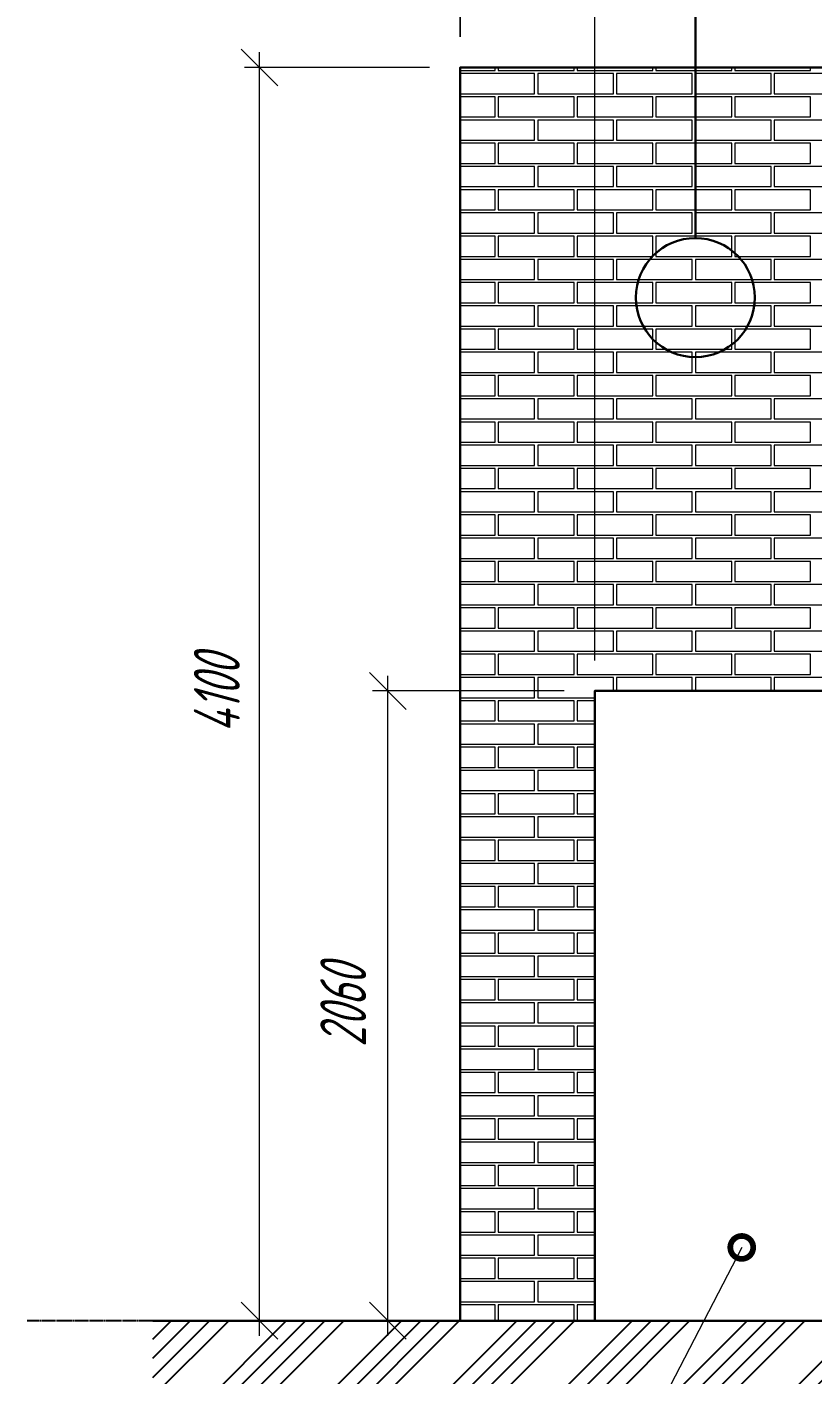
# Model space of a CAD drawing. Header units: millimetres. Extents: x -85477 to 745244, y -3684 to 128206.
# Drawn here: x 705358 to 707928, y 70829 to 75236 of the extents above; entities that cross this region are included whole.
import ezdxf
from ezdxf import colors
from ezdxf.entities.mleader import LeaderData, LeaderLine
from ezdxf.math import Vec2, Vec3

# ---------------------------------------------------------------- set-up
doc = ezdxf.new("R2010")
doc.units = ezdxf.units.MM
doc.linetypes.add('JIS_02_0.7', pattern=[1.35, 0.75, -0.6])
for name, color, linetype, lineweight in [('РАЗМЕРЫ', 5, 'Continuous', 15), ('СТЕНЫ 01', 7, 'Continuous', 50), ('ТЕКСТ', 106, 'Continuous', 20)]:
    doc.layers.add(name, color=color, linetype=linetype, lineweight=lineweight)
doc.layers.add('ШТРИХОВКА', color=3, linetype='Continuous', transparency=0.5)
doc.styles.add('ism - 01', font='simplex.shx', dxfattribs={"width": 0.62, "oblique": 15, "height": 150})
doc.styles.add('ism - 02', font='simplex.shx', dxfattribs={"width": 0.8, "oblique": 15, "height": 150})
doc.dimstyles.new('ism - 01', dxfattribs={"dimtxt": 150, "dimasz": 120, "dimexe": 50, "dimexo": 100, "dimgap": 65, "dimtad": 1, "dimdec": 0, "dimtxsty": 'ism - 01', "dimblk": 'OBLIQUE', "dimcen": 0, "dimdle": 50, "dimadec": 0, "dimazin": 0, "dimtfac": 1, "dimtdec": 0, "dimtmove": 0, "dimatfit": 3, "dimldrblk": 'OBLIQUE', "dimfxl": 1, "dimlwd": -1, "dimlwe": -1, "dimarcsym": 0})

# ---------------------------------------------------------------- blocks, each defined once
blk = doc.blocks.new('_DotSmall')
at = {"color": 0, "linetype": 'ByBlock', "const_width": 0.5}
blk.add_lwpolyline([(-0.0625, 0, 1), (0.0625, 0, 1)], format="xyb", close=True, dxfattribs=at)
blk = doc.blocks.new('_Oblique')
at = {"color": 0, "lineweight": -2}
blk.add_line((-0.5, -0.5), (0.5, 0.5), dxfattribs=at)
blk = doc.blocks.new('*D347')
at = {"layer": 'Defpoints', "color": 0}
for p in [(706119.9, 75104), (706776.3, 75104), (706776.3, 71004)]:
    blk.add_point(p, dxfattribs=at)
at = {"layer": 'РАЗМЕРЫ', "color": 0}
for p, q in [((706119.9, 70954), (706119.9, 75154)), ((706676.3, 75104), (706069.9, 75104)), ((706676.3, 71004), (706069.9, 71004))]:
    blk.add_line(p, q, dxfattribs=at)
at = {"layer": 'РАЗМЕРЫ', "color": 0, "xscale": 120, "yscale": 120, "zscale": 120}
for p, rotation in [((706119.9, 75104), 90), ((706119.9, 71004), 270)]:
    blk.add_blockref('_Oblique', p, dxfattribs=dict(at, rotation=rotation))
at = {"layer": 'РАЗМЕРЫ', "color": 0, "insert": (705979.9, 73054), "char_height": 150, "attachment_point": 5, "rotation": 90, "style": 'ism - 01'}
blk.add_mtext('4100', dxfattribs=at)
blk = doc.blocks.new('*D348')
at = {"layer": 'Defpoints', "color": 0}
for p in [(706539.3, 73064), (707216.6, 73064), (707216.6, 71004)]:
    blk.add_point(p, dxfattribs=at)
at = {"layer": 'РАЗМЕРЫ', "color": 0}
for p, q in [((706539.3, 70954), (706539.3, 73114)), ((707116.6, 73064), (706489.3, 73064)), ((707116.6, 71004), (706489.3, 71004))]:
    blk.add_line(p, q, dxfattribs=at)
at = {"layer": 'РАЗМЕРЫ', "color": 0, "xscale": 120, "yscale": 120, "zscale": 120}
for p, rotation in [((706539.3, 73064), 90), ((706539.3, 71004), 270)]:
    blk.add_blockref('_Oblique', p, dxfattribs=dict(at, rotation=rotation))
at = {"layer": 'РАЗМЕРЫ', "color": 0, "insert": (706393.5, 72034), "char_height": 150, "attachment_point": 5, "rotation": 90, "style": 'ism - 01'}
blk.add_mtext('2060', dxfattribs=at)
blk = doc.blocks.new('*D351')
at = {"layer": 'Defpoints', "color": 0}
for p in [(706777.3, 75773.4), (706777.3, 75104), (711132.6, 73996)]:
    blk.add_point(p, dxfattribs=at)
at = {"layer": 'РАЗМЕРЫ', "color": 0}
for p, q in [((706777.3, 75204), (706777.3, 75823.4)), ((711132.6, 74096), (711132.6, 75823.4)), ((711182.6, 75773.4), (706727.3, 75773.4))]:
    blk.add_line(p, q, dxfattribs=at)
at = {"layer": 'РАЗМЕРЫ', "color": 0, "xscale": 120, "yscale": 120, "zscale": 120, "rotation": 180}
blk.add_blockref('_Oblique', (706777.3, 75773.4), dxfattribs=at)
at = {"layer": 'РАЗМЕРЫ', "color": 0, "xscale": 120, "yscale": 120, "zscale": 120}
blk.add_blockref('_Oblique', (711132.6, 75773.4), dxfattribs=at)
at = {"layer": 'РАЗМЕРЫ', "color": 0, "insert": (708954.9, 75916.5), "char_height": 150, "attachment_point": 5, "style": 'ism - 01'}
blk.add_mtext('4355', dxfattribs=at)
blk = doc.blocks.new('*D352')
at = {"layer": 'Defpoints', "color": 0}
for p in [(706776.3, 75481.7), (706776.3, 75104), (707216.6, 73064)]:
    blk.add_point(p, dxfattribs=at)
at = {"layer": 'РАЗМЕРЫ', "color": 0}
for p, q in [((706776.3, 75204), (706776.3, 75531.7)), ((707216.6, 73164), (707216.6, 75531.7)), ((707266.6, 75481.7), (706726.3, 75481.7))]:
    blk.add_line(p, q, dxfattribs=at)
at = {"layer": 'РАЗМЕРЫ', "color": 0, "xscale": 120, "yscale": 120, "zscale": 120, "rotation": 180}
blk.add_blockref('_Oblique', (706776.3, 75481.7), dxfattribs=at)
at = {"layer": 'РАЗМЕРЫ', "color": 0, "xscale": 120, "yscale": 120, "zscale": 120}
blk.add_blockref('_Oblique', (707216.6, 75481.7), dxfattribs=at)
at = {"layer": 'РАЗМЕРЫ', "color": 0, "insert": (706996.4, 75621.7), "char_height": 150, "attachment_point": 5, "style": 'ism - 01'}
blk.add_mtext('440', dxfattribs=at)
blk = doc.blocks.new('*D353')
at = {"layer": 'Defpoints', "color": 0}
for p in [(707996.6, 75483.2), (707216.6, 73064), (707996.6, 73064)]:
    blk.add_point(p, dxfattribs=at)
at = {"layer": 'РАЗМЕРЫ', "color": 0}
for p, q in [((707216.6, 73164), (707216.6, 75533.2)), ((707996.6, 73164), (707996.6, 75533.2)), ((707166.6, 75483.2), (708046.6, 75483.2)), ((707996.6, 75483.2), (708721.5, 75483.2))]:
    blk.add_line(p, q, dxfattribs=at)
at = {"layer": 'РАЗМЕРЫ', "color": 0, "xscale": 120, "yscale": 120, "zscale": 120, "rotation": 180}
blk.add_blockref('_Oblique', (707216.6, 75483.2), dxfattribs=at)
at = {"layer": 'РАЗМЕРЫ', "color": 0, "xscale": 120, "yscale": 120, "zscale": 120}
blk.add_blockref('_Oblique', (707996.6, 75483.2), dxfattribs=at)
at = {"layer": 'РАЗМЕРЫ', "color": 0, "insert": (708545.8, 75623.2), "char_height": 150, "attachment_point": 5, "style": 'ism - 01'}
blk.add_mtext('780', dxfattribs=at)

msp = doc.modelspace()

# ---------------------------------------------------------------- hatches: boundary and pattern name
at = {"layer": 'ШТРИХОВКА', "true_color": 0x000000}
h = msp.add_hatch(dxfattribs=at)
h.set_pattern_fill('ANSI34', color=18, scale=14)
h.set_pattern_definition([(45, (62769.92, -19123.8), (-188.58538, 188.58538), []), (45, (62832.78, -19123.8), (-188.58538, 188.58538), []), (45, (62895.65, -19123.8), (-188.58538, 188.58538), []), (45, (62958.5, -19123.8), (-188.58538, 188.58538), [])])
h.paths.add_polyline_path([(711656.6, 71004), (705769.8, 71004), (705770.3, 70704), (711469.1, 70704), (714550.4, 68006.5), (717981.6, 68006.5), (717981.6, 70544), (723506.6, 70544), (723506.6, 70844), (717681.6, 70844), (717681.6, 68254), (714581.6, 68254), (714581.6, 68466), (714337.8, 68466), (714337.8, 68677.5), (714094.1, 68677.5), (714094.1, 68889), (713850.3, 68889), (713850.3, 69100.5), (713606.6, 69100.5), (713606.6, 69312), (713362.8, 69312), (713362.8, 69523.5), (713119.1, 69523.5), (713119.1, 69735), (712875.3, 69735), (712875.3, 69946.5), (712631.6, 69946.5), (712631.6, 70158), (712387.8, 70158), (712387.8, 70369.5), (712144.1, 70369.5), (712144.1, 70581), (711900.3, 70581), (711900.3, 70792.5), (711656.6, 70792.5)])

# ---------------------------------------------------------------- linework, layer by layer
at = {"layer": 'РАЗМЕРЫ', "color": 0, "lineweight": 30}
msp.add_lwpolyline([(707545.9, 76347.4), (707545.9, 74545.7)], dxfattribs=at)
at = {"layer": 'РАЗМЕРЫ', "color": 9, "transparency": 33554559}
for points in [[(706777.3, 75094), (706890.9, 75094), (706890.9, 75104)], [(706900.9, 75104), (706900.9, 75094), (707148.9, 75094), (707148.9, 75104)], [(707158.9, 75104), (707158.9, 75094), (707406.9, 75094), (707406.9, 75104)], [(707416.9, 75104), (707416.9, 75094), (707664.9, 75094), (707664.9, 75104)], [(707674.9, 75104), (707674.9, 75094), (707922.9, 75094), (707922.9, 75104)], [(706777.2, 75018), (707019.9, 75018), (707019.9, 75084), (706777.3, 75084)], [(706777.2, 74942), (706890.9, 74942), (706890.9, 75008), (706777.2, 75008)], [(706777.2, 74866), (707019.9, 74866), (707019.9, 74932), (706777.2, 74932)], [(706777.2, 74790), (706890.9, 74790), (706890.9, 74856), (706777.2, 74856)], [(706777.2, 74714), (707019.9, 74714), (707019.9, 74780), (706777.2, 74780)], [(706777.2, 74638), (706890.9, 74638), (706890.9, 74704), (706777.2, 74704)], [(706777.1, 74562), (707019.9, 74562), (707019.9, 74628), (706777.2, 74628)], [(706777.1, 74486), (706890.9, 74486), (706890.9, 74552), (706777.1, 74552)], [(706777.1, 74410), (707019.9, 74410), (707019.9, 74476), (706777.1, 74476)], [(706777.1, 74334), (706890.9, 74334), (706890.9, 74400), (706777.1, 74400)], [(706777.1, 74258), (707019.9, 74258), (707019.9, 74324), (706777.1, 74324)], [(706777, 74182), (706890.9, 74182), (706890.9, 74248), (706777.1, 74248)], [(706777, 74106), (707019.9, 74106), (707019.9, 74172), (706777, 74172)], [(706777, 74030), (706890.9, 74030), (706890.9, 74096), (706777, 74096)], [(706777, 73954), (707019.9, 73954), (707019.9, 74020), (706777, 74020)], [(706777, 73878), (706890.9, 73878), (706890.9, 73944), (706777, 73944)], [(706776.9, 73802), (707019.9, 73802), (707019.9, 73868), (706777, 73868)], [(706776.9, 73726), (706890.9, 73726), (706890.9, 73792), (706776.9, 73792)], [(706776.9, 73650), (707019.9, 73650), (707019.9, 73716), (706776.9, 73716)], [(706776.9, 73574), (706890.9, 73574), (706890.9, 73640), (706776.9, 73640)], [(706776.9, 73498), (707019.9, 73498), (707019.9, 73564), (706776.9, 73564)], [(706776.9, 73422), (706890.9, 73422), (706890.9, 73488), (706776.9, 73488)], [(706776.8, 73346), (707019.9, 73346), (707019.9, 73412), (706776.9, 73412)], [(706776.8, 73270), (706890.9, 73270), (706890.9, 73336), (706776.8, 73336)], [(706776.8, 73194), (707019.9, 73194), (707019.9, 73260), (706776.8, 73260)], [(706776.8, 73118), (706890.9, 73118), (706890.9, 73184), (706776.8, 73184)], [(706776.8, 73042), (707019.9, 73042), (707019.9, 73108), (706776.8, 73108)], [(707277.9, 73064), (707277.9, 73108), (707029.9, 73108), (707029.9, 73042), (707216.6, 73042)], [(707535.9, 73064), (707535.9, 73108), (707287.9, 73108), (707287.9, 73064)], [(707793.9, 73064), (707793.9, 73108), (707545.9, 73108), (707545.9, 73064)], [(707996.6, 73042), (708051.9, 73042), (708051.9, 73108), (707803.9, 73108), (707803.9, 73064)], [(706776.7, 72966), (706890.9, 72966), (706890.9, 73032), (706776.8, 73032)], [(707216.6, 73032), (707158.9, 73032), (707158.9, 72966), (707216.6, 72966)], [(706776.7, 72890), (707019.9, 72890), (707019.9, 72956), (706776.7, 72956)], [(707216.6, 72956), (707029.9, 72956), (707029.9, 72890), (707216.6, 72890)], [(706776.7, 72814), (706890.9, 72814), (706890.9, 72880), (706776.7, 72880)], [(707216.6, 72880), (707158.9, 72880), (707158.9, 72814), (707216.6, 72814)], [(706776.7, 72738), (707019.9, 72738), (707019.9, 72804), (706776.7, 72804)], [(707216.6, 72804), (707029.9, 72804), (707029.9, 72738), (707216.6, 72738)], [(706776.7, 72662), (706890.9, 72662), (706890.9, 72728), (706776.7, 72728)], [(707216.6, 72728), (707158.9, 72728), (707158.9, 72662), (707216.6, 72662)], [(706776.7, 72586), (707019.9, 72586), (707019.9, 72652), (706776.7, 72652)], [(707216.6, 72652), (707029.9, 72652), (707029.9, 72586), (707216.6, 72586)], [(706776.6, 72510), (706890.9, 72510), (706890.9, 72576), (706776.7, 72576)], [(707216.6, 72576), (707158.9, 72576), (707158.9, 72510), (707216.6, 72510)], [(706776.6, 72434), (707019.9, 72434), (707019.9, 72500), (706776.6, 72500)], [(707216.6, 72500), (707029.9, 72500), (707029.9, 72434), (707216.6, 72434)], [(706776.6, 72358), (706890.9, 72358), (706890.9, 72424), (706776.6, 72424)], [(707216.6, 72424), (707158.9, 72424), (707158.9, 72358), (707216.6, 72358)], [(706776.6, 72282), (707019.9, 72282), (707019.9, 72348), (706776.6, 72348)], [(707216.6, 72348), (707029.9, 72348), (707029.9, 72282), (707216.6, 72282)], [(706776.6, 72206), (706890.9, 72206), (706890.9, 72272), (706776.6, 72272)], [(707216.6, 72272), (707158.9, 72272), (707158.9, 72206), (707216.6, 72206)], [(706776.5, 72130), (707019.9, 72130), (707019.9, 72196), (706776.6, 72196)], [(707216.6, 72196), (707029.9, 72196), (707029.9, 72130), (707216.6, 72130)], [(706776.5, 72054), (706890.9, 72054), (706890.9, 72120), (706776.5, 72120)], [(707216.6, 72120), (707158.9, 72120), (707158.9, 72054), (707216.6, 72054)], [(706776.5, 71978), (707019.9, 71978), (707019.9, 72044), (706776.5, 72044)], [(707216.6, 72044), (707029.9, 72044), (707029.9, 71978), (707216.6, 71978)], [(706776.5, 71902), (706890.9, 71902), (706890.9, 71968), (706776.5, 71968)], [(707216.6, 71968), (707158.9, 71968), (707158.9, 71902), (707216.6, 71902)], [(706776.5, 71826), (707019.9, 71826), (707019.9, 71892), (706776.5, 71892)], [(707216.6, 71892), (707029.9, 71892), (707029.9, 71826), (707216.6, 71826)], [(706776.4, 71750), (706890.9, 71750), (706890.9, 71816), (706776.5, 71816)], [(707216.6, 71816), (707158.9, 71816), (707158.9, 71750), (707216.6, 71750)], [(706776.4, 71674), (707019.9, 71674), (707019.9, 71740), (706776.4, 71740)], [(707216.6, 71740), (707029.9, 71740), (707029.9, 71674), (707216.6, 71674)], [(706776.4, 71598), (706890.9, 71598), (706890.9, 71664), (706776.4, 71664)], [(707216.6, 71664), (707158.9, 71664), (707158.9, 71598), (707216.6, 71598)], [(706776.4, 71522), (707019.9, 71522), (707019.9, 71588), (706776.4, 71588)], [(707216.6, 71588), (707029.9, 71588), (707029.9, 71522), (707216.6, 71522)], [(706776.4, 71446), (706890.9, 71446), (706890.9, 71512), (706776.4, 71512)], [(707216.6, 71512), (707158.9, 71512), (707158.9, 71446), (707216.6, 71446)], [(706776.4, 71370), (707019.9, 71370), (707019.9, 71436), (706776.4, 71436)], [(707216.6, 71436), (707029.9, 71436), (707029.9, 71370), (707216.6, 71370)], [(706776.3, 71294), (706890.9, 71294), (706890.9, 71360), (706776.4, 71360)], [(707216.6, 71360), (707158.9, 71360), (707158.9, 71294), (707216.6, 71294)], [(706776.3, 71218), (707019.9, 71218), (707019.9, 71284), (706776.3, 71284)], [(707216.6, 71284), (707029.9, 71284), (707029.9, 71218), (707216.6, 71218)], [(706776.3, 71142), (706890.9, 71142), (706890.9, 71208), (706776.3, 71208)], [(707216.6, 71208), (707158.9, 71208), (707158.9, 71142), (707216.6, 71142)], [(706776.3, 71066), (707019.9, 71066), (707019.9, 71132), (706776.3, 71132)], [(707216.6, 71132), (707029.9, 71132), (707029.9, 71066), (707216.6, 71066)], [(706890.9, 71004), (706890.9, 71056), (706776.3, 71056)], [(707148.9, 71004), (707148.9, 71056), (706900.9, 71056), (706900.9, 71004)], [(707216.6, 71056), (707158.9, 71056), (707158.9, 71004)]]:
    msp.add_lwpolyline(points, dxfattribs=at)
for points in [[(707029.9, 75018), (707277.9, 75018), (707277.9, 75084), (707029.9, 75084)], [(707287.9, 75018), (707535.9, 75018), (707535.9, 75084), (707287.9, 75084)], [(707545.9, 75018), (707793.9, 75018), (707793.9, 75084), (707545.9, 75084)], [(707803.9, 75018), (708051.9, 75018), (708051.9, 75084), (707803.9, 75084)], [(706900.9, 74942), (707148.9, 74942), (707148.9, 75008), (706900.9, 75008)], [(707158.9, 74942), (707406.9, 74942), (707406.9, 75008), (707158.9, 75008)], [(707416.9, 74942), (707664.9, 74942), (707664.9, 75008), (707416.9, 75008)], [(707674.9, 74942), (707922.9, 74942), (707922.9, 75008), (707674.9, 75008)], [(707029.9, 74866), (707277.9, 74866), (707277.9, 74932), (707029.9, 74932)], [(707287.9, 74866), (707535.9, 74866), (707535.9, 74932), (707287.9, 74932)], [(707545.9, 74866), (707793.9, 74866), (707793.9, 74932), (707545.9, 74932)], [(707803.9, 74866), (708051.9, 74866), (708051.9, 74932), (707803.9, 74932)], [(706900.9, 74790), (707148.9, 74790), (707148.9, 74856), (706900.9, 74856)], [(707158.9, 74790), (707406.9, 74790), (707406.9, 74856), (707158.9, 74856)], [(707416.9, 74790), (707664.9, 74790), (707664.9, 74856), (707416.9, 74856)], [(707674.9, 74790), (707922.9, 74790), (707922.9, 74856), (707674.9, 74856)], [(707029.9, 74714), (707277.9, 74714), (707277.9, 74780), (707029.9, 74780)], [(707287.9, 74714), (707535.9, 74714), (707535.9, 74780), (707287.9, 74780)], [(707545.9, 74714), (707793.9, 74714), (707793.9, 74780), (707545.9, 74780)], [(707803.9, 74714), (708051.9, 74714), (708051.9, 74780), (707803.9, 74780)], [(706900.9, 74638), (707148.9, 74638), (707148.9, 74704), (706900.9, 74704)], [(707158.9, 74638), (707406.9, 74638), (707406.9, 74704), (707158.9, 74704)], [(707416.9, 74638), (707664.9, 74638), (707664.9, 74704), (707416.9, 74704)], [(707674.9, 74638), (707922.9, 74638), (707922.9, 74704), (707674.9, 74704)], [(707029.9, 74562), (707277.9, 74562), (707277.9, 74628), (707029.9, 74628)], [(707287.9, 74562), (707535.9, 74562), (707535.9, 74628), (707287.9, 74628)], [(707545.9, 74562), (707793.9, 74562), (707793.9, 74628), (707545.9, 74628)], [(707803.9, 74562), (708051.9, 74562), (708051.9, 74628), (707803.9, 74628)], [(706900.9, 74486), (707148.9, 74486), (707148.9, 74552), (706900.9, 74552)], [(707158.9, 74486), (707406.9, 74486), (707406.9, 74552), (707158.9, 74552)], [(707416.9, 74486), (707664.9, 74486), (707664.9, 74552), (707416.9, 74552)], [(707674.9, 74486), (707922.9, 74486), (707922.9, 74552), (707674.9, 74552)], [(707029.9, 74410), (707277.9, 74410), (707277.9, 74476), (707029.9, 74476)], [(707287.9, 74410), (707535.9, 74410), (707535.9, 74476), (707287.9, 74476)], [(707545.9, 74410), (707793.9, 74410), (707793.9, 74476), (707545.9, 74476)], [(707803.9, 74410), (708051.9, 74410), (708051.9, 74476), (707803.9, 74476)], [(706900.9, 74334), (707148.9, 74334), (707148.9, 74400), (706900.9, 74400)], [(707158.9, 74334), (707406.9, 74334), (707406.9, 74400), (707158.9, 74400)], [(707416.9, 74334), (707664.9, 74334), (707664.9, 74400), (707416.9, 74400)], [(707674.9, 74334), (707922.9, 74334), (707922.9, 74400), (707674.9, 74400)], [(707029.9, 74258), (707277.9, 74258), (707277.9, 74324), (707029.9, 74324)], [(707287.9, 74258), (707535.9, 74258), (707535.9, 74324), (707287.9, 74324)], [(707545.9, 74258), (707793.9, 74258), (707793.9, 74324), (707545.9, 74324)], [(707803.9, 74258), (708051.9, 74258), (708051.9, 74324), (707803.9, 74324)], [(706900.9, 74182), (707148.9, 74182), (707148.9, 74248), (706900.9, 74248)], [(707158.9, 74182), (707406.9, 74182), (707406.9, 74248), (707158.9, 74248)], [(707416.9, 74182), (707664.9, 74182), (707664.9, 74248), (707416.9, 74248)], [(707674.9, 74182), (707922.9, 74182), (707922.9, 74248), (707674.9, 74248)], [(707029.9, 74106), (707277.9, 74106), (707277.9, 74172), (707029.9, 74172)], [(707287.9, 74106), (707535.9, 74106), (707535.9, 74172), (707287.9, 74172)], [(707545.9, 74106), (707793.9, 74106), (707793.9, 74172), (707545.9, 74172)], [(707803.9, 74106), (708051.9, 74106), (708051.9, 74172), (707803.9, 74172)], [(706900.9, 74030), (707148.9, 74030), (707148.9, 74096), (706900.9, 74096)], [(707158.9, 74030), (707406.9, 74030), (707406.9, 74096), (707158.9, 74096)], [(707416.9, 74030), (707664.9, 74030), (707664.9, 74096), (707416.9, 74096)], [(707674.9, 74030), (707922.9, 74030), (707922.9, 74096), (707674.9, 74096)], [(707029.9, 73954), (707277.9, 73954), (707277.9, 74020), (707029.9, 74020)], [(707287.9, 73954), (707535.9, 73954), (707535.9, 74020), (707287.9, 74020)], [(707545.9, 73954), (707793.9, 73954), (707793.9, 74020), (707545.9, 74020)], [(707803.9, 73954), (708051.9, 73954), (708051.9, 74020), (707803.9, 74020)], [(706900.9, 73878), (707148.9, 73878), (707148.9, 73944), (706900.9, 73944)], [(707158.9, 73878), (707406.9, 73878), (707406.9, 73944), (707158.9, 73944)], [(707416.9, 73878), (707664.9, 73878), (707664.9, 73944), (707416.9, 73944)], [(707674.9, 73878), (707922.9, 73878), (707922.9, 73944), (707674.9, 73944)], [(707029.9, 73802), (707277.9, 73802), (707277.9, 73868), (707029.9, 73868)], [(707287.9, 73802), (707535.9, 73802), (707535.9, 73868), (707287.9, 73868)], [(707545.9, 73802), (707793.9, 73802), (707793.9, 73868), (707545.9, 73868)], [(707803.9, 73802), (708051.9, 73802), (708051.9, 73868), (707803.9, 73868)], [(706900.9, 73726), (707148.9, 73726), (707148.9, 73792), (706900.9, 73792)], [(707158.9, 73726), (707406.9, 73726), (707406.9, 73792), (707158.9, 73792)], [(707416.9, 73726), (707664.9, 73726), (707664.9, 73792), (707416.9, 73792)], [(707674.9, 73726), (707922.9, 73726), (707922.9, 73792), (707674.9, 73792)], [(707029.9, 73650), (707277.9, 73650), (707277.9, 73716), (707029.9, 73716)], [(707287.9, 73650), (707535.9, 73650), (707535.9, 73716), (707287.9, 73716)], [(707545.9, 73650), (707793.9, 73650), (707793.9, 73716), (707545.9, 73716)], [(707803.9, 73650), (708051.9, 73650), (708051.9, 73716), (707803.9, 73716)], [(706900.9, 73574), (707148.9, 73574), (707148.9, 73640), (706900.9, 73640)], [(707158.9, 73574), (707406.9, 73574), (707406.9, 73640), (707158.9, 73640)], [(707416.9, 73574), (707664.9, 73574), (707664.9, 73640), (707416.9, 73640)], [(707674.9, 73574), (707922.9, 73574), (707922.9, 73640), (707674.9, 73640)], [(707029.9, 73498), (707277.9, 73498), (707277.9, 73564), (707029.9, 73564)], [(707287.9, 73498), (707535.9, 73498), (707535.9, 73564), (707287.9, 73564)], [(707545.9, 73498), (707793.9, 73498), (707793.9, 73564), (707545.9, 73564)], [(707803.9, 73498), (708051.9, 73498), (708051.9, 73564), (707803.9, 73564)], [(706900.9, 73422), (707148.9, 73422), (707148.9, 73488), (706900.9, 73488)], [(707158.9, 73422), (707406.9, 73422), (707406.9, 73488), (707158.9, 73488)], [(707416.9, 73422), (707664.9, 73422), (707664.9, 73488), (707416.9, 73488)], [(707674.9, 73422), (707922.9, 73422), (707922.9, 73488), (707674.9, 73488)], [(707029.9, 73346), (707277.9, 73346), (707277.9, 73412), (707029.9, 73412)], [(707287.9, 73346), (707535.9, 73346), (707535.9, 73412), (707287.9, 73412)], [(707545.9, 73346), (707793.9, 73346), (707793.9, 73412), (707545.9, 73412)], [(707803.9, 73346), (708051.9, 73346), (708051.9, 73412), (707803.9, 73412)], [(706900.9, 73270), (707148.9, 73270), (707148.9, 73336), (706900.9, 73336)], [(707158.9, 73270), (707406.9, 73270), (707406.9, 73336), (707158.9, 73336)], [(707416.9, 73270), (707664.9, 73270), (707664.9, 73336), (707416.9, 73336)], [(707674.9, 73270), (707922.9, 73270), (707922.9, 73336), (707674.9, 73336)], [(707029.9, 73194), (707277.9, 73194), (707277.9, 73260), (707029.9, 73260)], [(707287.9, 73194), (707535.9, 73194), (707535.9, 73260), (707287.9, 73260)], [(707545.9, 73194), (707793.9, 73194), (707793.9, 73260), (707545.9, 73260)], [(707803.9, 73194), (708051.9, 73194), (708051.9, 73260), (707803.9, 73260)], [(706900.9, 73118), (707148.9, 73118), (707148.9, 73184), (706900.9, 73184)], [(707158.9, 73118), (707406.9, 73118), (707406.9, 73184), (707158.9, 73184)], [(707416.9, 73118), (707664.9, 73118), (707664.9, 73184), (707416.9, 73184)], [(707674.9, 73118), (707922.9, 73118), (707922.9, 73184), (707674.9, 73184)], [(706900.9, 72966), (707148.9, 72966), (707148.9, 73032), (706900.9, 73032)], [(706900.9, 72814), (707148.9, 72814), (707148.9, 72880), (706900.9, 72880)], [(706900.9, 72662), (707148.9, 72662), (707148.9, 72728), (706900.9, 72728)], [(706900.9, 72510), (707148.9, 72510), (707148.9, 72576), (706900.9, 72576)], [(706900.9, 72358), (707148.9, 72358), (707148.9, 72424), (706900.9, 72424)], [(706900.9, 72206), (707148.9, 72206), (707148.9, 72272), (706900.9, 72272)], [(706900.9, 72054), (707148.9, 72054), (707148.9, 72120), (706900.9, 72120)], [(706900.9, 71902), (707148.9, 71902), (707148.9, 71968), (706900.9, 71968)], [(706900.9, 71750), (707148.9, 71750), (707148.9, 71816), (706900.9, 71816)], [(706900.9, 71598), (707148.9, 71598), (707148.9, 71664), (706900.9, 71664)], [(706900.9, 71446), (707148.9, 71446), (707148.9, 71512), (706900.9, 71512)], [(706900.9, 71294), (707148.9, 71294), (707148.9, 71360), (706900.9, 71360)], [(706900.9, 71142), (707148.9, 71142), (707148.9, 71208), (706900.9, 71208)]]:
    msp.add_lwpolyline(points, close=True, dxfattribs=at)
at = {"layer": 'РАЗМЕРЫ', "color": 0, "lineweight": 30}
msp.add_circle((707545.9, 74351), 194.7, dxfattribs=at)
at = {"layer": 'СТЕНЫ 01', "lineweight": 30}
msp.add_lwpolyline([(723506.6, 75104), (706776.3, 75104), (706776.3, 71004), (711656.6, 71004)], dxfattribs=at)
msp.add_lwpolyline([(707216.6, 71004), (707216.6, 73064), (707996.6, 73064), (707996.6, 71004)], close=True, dxfattribs=at)

# ---------------------------------------------------------------- dimensions: what is measured, and where the dimension line sits
at = {"layer": 'РАЗМЕРЫ'}
for base, p1, p2, picture, middle in [((706777.3, 75773.4), (711132.6, 73996), (706777.3, 75104), '*D351', (708954.9, 75916.5)), ((706776.3, 75481.7), (707216.6, 73064), (706776.3, 75104), '*D352', (706996.4, 75621.7))]:
    dim = msp.add_linear_dim(base=base, p1=p1, p2=p2, dimstyle='ism - 01', dxfattribs=at)
    dim.commit()
    dim.dimension.update_dxf_attribs({"geometry": picture, "text_midpoint": middle})
dim = msp.add_linear_dim(base=(707996.6, 75483.2), p1=(707216.6, 73064), p2=(707996.6, 73064), dimstyle='ism - 01', dxfattribs=at)
dim.commit()
dim.dimension.update_dxf_attribs({"geometry": '*D353', "text_midpoint": (708545.8, 75483.2), "dimtype": 160})

# ---------------------------------------------------------------- next in the draw order: leaders
at = {"layer": 'ТЕКСТ', "color": 0}
ml = msp.add_multileader_mtext('Standard', dxfattribs=at)
ml.set_content('Шкаф', style='ism - 02')
ml.set_leader_properties(linetype='ByLayer', lineweight=-1)
ml.set_arrow_properties(name='DOTSMALL')
ml.build(insert=Vec2(0, 0))
ml.multileader.update_dxf_attribs({"text_left_attachment_type": 6, "text_right_attachment_type": 6, "arrow_head_size": 150})
ctx = ml.context
ctx.base_point, ctx.char_height, ctx.arrow_head_size, ctx.plane_origin = Vec3(706660.4, 70395.6), 150, 150, Vec3(701979, 67980.7)
ctx.left_attachment, ctx.right_attachment, ctx.text_align_type = 6, 6, 2
notes = []
notes.append((ctx, [(1, (1, 1, 0), (707258.7, 70395.6), (-1, 0), 125.7, [(0, [(707697.8, 71243.6)], 0, [])])]))
ctx.mtext.insert, ctx.mtext.alignment, ctx.mtext.flow_direction = Vec3(707131, 70595.6), 3, 5
ctx.mtext.has_bg_fill, ctx.mtext.bg_color, ctx.mtext.bg_scale_factor, ctx.mtext.bg_transparency, ctx.mtext.use_window_bg_color = 1, -1073741824, 1.1, 0, 1
for ctx, leaders in notes:
    for number, flags, end, landing, length, lines in leaders:
        leader = LeaderData()
        leader.index, (leader.has_last_leader_line, leader.has_dogleg_vector, leader.attachment_direction) = number, flags
        leader.last_leader_point, leader.dogleg_vector, leader.dogleg_length = Vec3(end), Vec3(landing), length
        for number, points, colour, breaks in lines:
            line = LeaderLine()
            line.index, line.vertices, line.color, line.breaks = number, Vec3.list(points), colors.encode_raw_color(colour), breaks
            leader.lines.append(line)
        ctx.leaders.append(leader)

# ---------------------------------------------------------------- next in the draw order: linework, layer by layer
at = {"layer": 'СТЕНЫ 01', "lineweight": 30}
msp.add_lwpolyline([(711656.6, 71004), (705770.3, 71004)], dxfattribs=at)

# ---------------------------------------------------------------- next in the draw order: dimensions: what is measured, and where the dimension line sits
at = {"layer": 'РАЗМЕРЫ'}
for base, p1, p2, picture, middle in [((706119.9, 75104), (706776.3, 71004), (706776.3, 75104), '*D347', (705979.9, 73054)), ((706539.3, 73064), (707216.6, 71004), (707216.6, 73064), '*D348', (706393.5, 72034))]:
    dim = msp.add_linear_dim(base=base, p1=p1, p2=p2, angle=90, dimstyle='ism - 01', dxfattribs=at)
    dim.commit()
    dim.dimension.update_dxf_attribs({"geometry": picture, "text_midpoint": middle})

# ---------------------------------------------------------------- next in the draw order: leaders
at = {"layer": 'ТЕКСТ', "color": 0}
ml = msp.add_multileader_mtext('Standard', dxfattribs=at)
ml.set_content('Асфальтобетонное \\Pпокрытие', style='ism - 02')
ml.set_leader_properties(linetype='ByLayer', lineweight=-1)
ml.set_arrow_properties(name='DOTSMALL')
ml.build(insert=Vec2(0, 0))
ml.multileader.update_dxf_attribs({"text_left_attachment_type": 6, "text_right_attachment_type": 6, "arrow_head_size": 150})
ctx = ml.context
ctx.base_point, ctx.char_height, ctx.arrow_head_size, ctx.plane_origin = Vec3(706903.8, 69908.7), 150, 150, Vec3(706476.9, 67951.6)
ctx.left_attachment, ctx.right_attachment, ctx.text_align_type = 6, 6, 1
notes = []
notes.append((ctx, [(1, (1, 1, 0), (708846.9, 69908.7), (-1, 0), 125.7, [(0, [(709417.2, 71004)], 0, [])])]))
ctx.mtext.insert, ctx.mtext.alignment, ctx.mtext.flow_direction = Vec3(707812.5, 70108.7), 2, 5
ctx.mtext.has_bg_fill, ctx.mtext.bg_color, ctx.mtext.bg_scale_factor, ctx.mtext.bg_transparency, ctx.mtext.use_window_bg_color = 1, -1073741824, 1.1, 0, 1
for ctx, leaders in notes:
    for number, flags, end, landing, length, lines in leaders:
        leader = LeaderData()
        leader.index, (leader.has_last_leader_line, leader.has_dogleg_vector, leader.attachment_direction) = number, flags
        leader.last_leader_point, leader.dogleg_vector, leader.dogleg_length = Vec3(end), Vec3(landing), length
        for number, points, colour, breaks in lines:
            line = LeaderLine()
            line.index, line.vertices, line.color, line.breaks = number, Vec3.list(points), colors.encode_raw_color(colour), breaks
            leader.lines.append(line)
        ctx.leaders.append(leader)

# ---------------------------------------------------------------- next in the draw order: linework, layer by layer
at = {"layer": 'СТЕНЫ 01', "linetype": 'JIS_02_0.7', "lineweight": -3, "ltscale": 2}
msp.add_lwpolyline([(724784.9, 71004), (705358.4, 71004)], dxfattribs=at)

doc.saveas('drawing.dxf')
